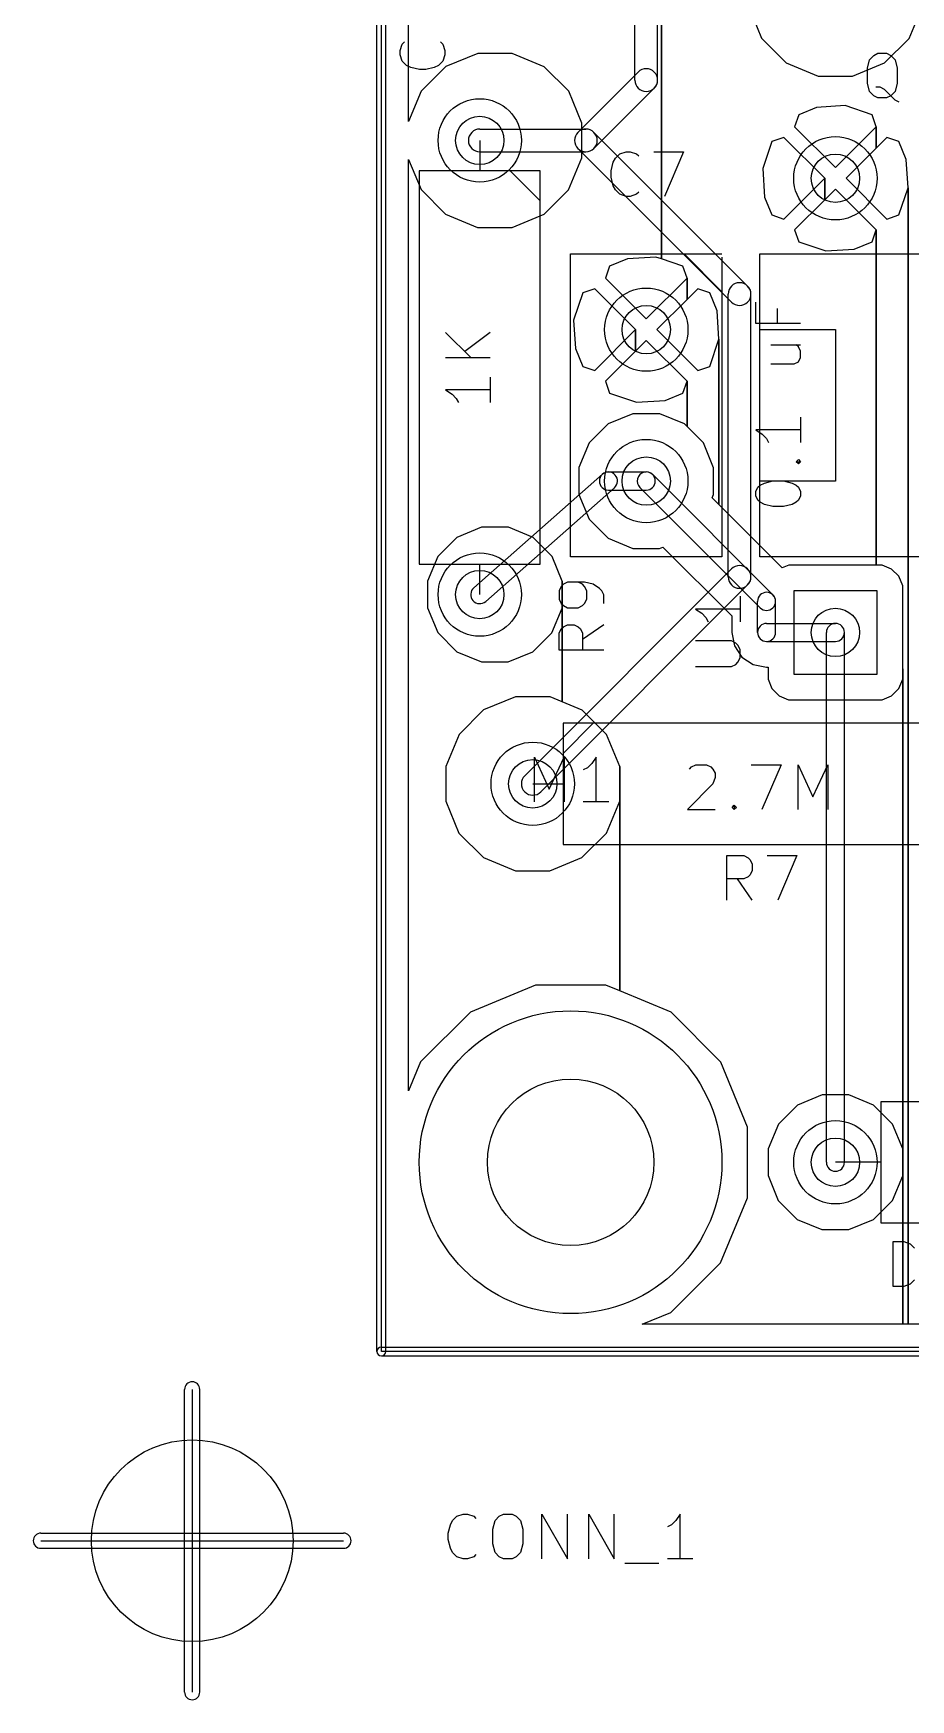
# Model space of a CAD drawing. Extents: x 10 to 410, y -287 to -10.
# Drawn here: x 156.72 to 171.44, y -156.34 to -128.38 of the extents above; entities that cross this region are included whole.
import ezdxf

# ---------------------------------------------------------------- set-up
doc = ezdxf.new("R2010")
doc.units = 0
doc.header["$MEASUREMENT"] = 0
doc.layers.add('Black', color=250, linetype='CONTINUOUS')
doc.layers.add('White', color=7, linetype='CONTINUOUS')

msp = doc.modelspace()

# ---------------------------------------------------------------- linework, layer by layer
at = {"layer": 'BLACK'}
for p, q in [((162.485, -150.495), (162.485, -112.395)), ((162.56, -150.495), (162.56, -112.395)), ((162.56, -150.495), (162.56, -112.395)), ((162.56, -150.495), (162.56, -112.395)), ((162.56, -150.495), (162.56, -112.395)), ((162.56, -150.495), (162.56, -112.395)), ((162.56, -150.495), (162.56, -112.395)), ((162.56, -150.495), (162.56, -112.395)), ((162.635, -150.495), (162.635, -112.395)), ((163.016, -129.856), (163.016, -117.286)), ((163.016, -129.856), (163.016, -117.286)), ((167.259, -132.162), (167.259, -126.063)), ((167.259, -126.063), (167.259, -132.162)), ((167.259, -132.162), (167.259, -126.063)), ((167.259, -126.063), (167.259, -132.162)), ((168.719, -127.924), (168.941, -128.461)), ((168.719, -127.924), (168.941, -128.461)), ((171.417, -128.463), (171.64, -127.927)), ((171.417, -128.463), (171.64, -127.927)), ((162.876, -128.665), (162.911, -128.558)), ((162.911, -128.558), (162.947, -128.522)), ((163.554, -128.522), (163.59, -128.558)), ((163.59, -128.558), (163.626, -128.665)), ((168.941, -128.461), (169.352, -128.872)), ((168.941, -128.461), (169.352, -128.872)), ((171.006, -128.874), (171.417, -128.463)), ((171.006, -128.874), (171.417, -128.463)), ((162.876, -128.736), (162.876, -128.665)), ((162.911, -128.843), (162.876, -128.736)), ((162.983, -128.915), (162.911, -128.843)), ((163.59, -128.843), (163.518, -128.915)), ((163.626, -128.736), (163.59, -128.843)), ((163.626, -128.665), (163.626, -128.736)), ((164.176, -128.714), (163.639, -128.936)), ((164.176, -128.714), (163.639, -128.936)), ((164.757, -128.715), (164.176, -128.714)), ((164.757, -128.715), (164.176, -128.714)), ((165.293, -128.938), (164.757, -128.715)), ((165.293, -128.938), (164.757, -128.715)), ((169.352, -128.872), (169.888, -129.095)), ((169.352, -128.872), (169.888, -129.095)), ((170.469, -129.096), (171.006, -128.874)), ((170.469, -129.096), (171.006, -128.874)), ((170.716, -128.963), (170.752, -128.82)), ((170.752, -128.82), (170.823, -128.748)), ((170.823, -128.748), (170.894, -128.713)), ((170.894, -128.713), (171.037, -128.713)), ((171.037, -128.713), (171.109, -128.748)), ((171.109, -128.748), (171.18, -128.82)), ((171.18, -128.82), (171.216, -128.963)), ((163.054, -128.951), (162.983, -128.915)), ((163.197, -128.986), (163.054, -128.951)), ((163.304, -128.986), (163.197, -128.986)), ((163.639, -128.936), (163.228, -129.347)), ((163.639, -128.936), (163.228, -129.347)), ((163.447, -128.951), (163.304, -128.986)), ((163.518, -128.915), (163.447, -128.951)), ((165.704, -129.349), (165.293, -128.938)), ((165.704, -129.349), (165.293, -128.938)), ((169.888, -129.095), (170.469, -129.096)), ((169.888, -129.095), (170.469, -129.096)), ((170.716, -129.213), (170.716, -128.963)), ((171.216, -128.963), (171.216, -129.213)), ((163.228, -129.347), (163.016, -129.856)), ((163.228, -129.347), (163.016, -129.856)), ((165.926, -129.886), (165.704, -129.349)), ((165.926, -129.886), (165.704, -129.349)), ((170.752, -129.355), (170.716, -129.213)), ((170.823, -129.427), (170.752, -129.355)), ((170.894, -129.463), (170.823, -129.427)), ((170.93, -129.284), (170.859, -129.284)), ((171.002, -129.32), (170.93, -129.284)), ((171.109, -129.427), (171.002, -129.32)), ((171.109, -129.427), (171.037, -129.463)), ((171.18, -129.355), (171.109, -129.427)), ((171.18, -129.498), (171.109, -129.427)), ((171.216, -129.213), (171.18, -129.355)), ((169.863, -129.621), (169.564, -129.745)), ((169.863, -129.621), (169.564, -129.745)), ((170.342, -129.591), (169.863, -129.621)), ((170.342, -129.591), (169.863, -129.621)), ((170.796, -129.745), (170.342, -129.591)), ((170.796, -129.745), (170.342, -129.591)), ((171.037, -129.463), (170.894, -129.463)), ((171.252, -129.534), (171.18, -129.498)), ((165.925, -130.467), (165.926, -129.886)), ((165.925, -130.467), (165.926, -129.886)), ((169.564, -129.745), (169.495, -129.945)), ((169.564, -129.745), (169.495, -129.945)), ((169.495, -129.945), (170.18, -130.63)), ((169.495, -129.945), (170.18, -130.63)), ((170.18, -130.63), (170.865, -129.945)), ((170.18, -130.63), (170.865, -129.945)), ((170.865, -129.945), (170.796, -129.745)), ((170.865, -129.945), (170.796, -129.745)), ((170.865, -130.305), (170.865, -129.945)), ((170.865, -129.945), (170.865, -130.305)), ((170.865, -130.305), (170.865, -129.945)), ((170.865, -129.945), (170.865, -130.305)), ((164.211, -130.175), (164.211, -130.683)), ((169.115, -130.194), (168.961, -130.648)), ((169.115, -130.194), (168.961, -130.648)), ((169.315, -130.125), (169.115, -130.194)), ((169.315, -130.125), (169.115, -130.194)), ((170, -130.81), (169.315, -130.125)), ((170, -130.81), (169.315, -130.125)), ((171.045, -130.125), (170.865, -130.305)), ((171.045, -130.125), (170.865, -130.305)), ((171.245, -130.194), (171.045, -130.125)), ((171.245, -130.194), (171.045, -130.125)), ((171.369, -130.493), (171.245, -130.194)), ((171.369, -130.493), (171.245, -130.194)), ((163.016, -146.119), (163.016, -130.493)), ((163.016, -130.493), (163.226, -131.001)), ((163.016, -146.119), (163.016, -130.493)), ((163.016, -130.493), (163.226, -131.001)), ((165.702, -131.003), (165.925, -130.467)), ((165.702, -131.003), (165.925, -130.467)), ((166.416, -130.685), (166.451, -130.542)), ((166.451, -130.542), (166.487, -130.471)), ((166.487, -130.471), (166.559, -130.399)), ((166.559, -130.399), (166.666, -130.364)), ((166.666, -130.364), (166.737, -130.364)), ((166.737, -130.364), (166.844, -130.399)), ((166.844, -130.399), (166.88, -130.435)), ((167.13, -130.364), (167.63, -130.364)), ((167.63, -130.364), (167.309, -131.114)), ((170.865, -130.305), (170.36, -130.81)), ((170.865, -130.305), (170.36, -130.81)), ((171.399, -130.972), (171.369, -130.493)), ((171.399, -130.972), (171.369, -130.493)), ((165.227, -130.683), (163.195, -130.683)), ((163.195, -130.683), (163.195, -137.287)), ((164.719, -130.683), (165.227, -131.191)), ((165.227, -137.287), (165.227, -130.683)), ((166.416, -130.792), (166.416, -130.685)), ((166.451, -130.935), (166.416, -130.792)), ((168.961, -130.648), (168.991, -131.127)), ((168.961, -130.648), (168.991, -131.127)), ((169.315, -131.495), (170, -130.81)), ((169.315, -131.495), (170, -130.81)), ((170, -131.169), (170, -130.81)), ((170, -130.81), (170, -131.169)), ((170, -131.169), (170, -130.81)), ((170, -130.81), (170, -131.169)), ((170.36, -130.81), (171.045, -131.495)), ((170.36, -130.81), (171.045, -131.495)), ((163.226, -131.001), (163.637, -131.412)), ((163.226, -131.001), (163.637, -131.412)), ((165.291, -131.414), (165.702, -131.003)), ((165.291, -131.414), (165.702, -131.003)), ((166.487, -131.006), (166.451, -130.935)), ((166.559, -131.078), (166.487, -131.006)), ((166.666, -131.114), (166.559, -131.078)), ((166.737, -131.114), (166.666, -131.114)), ((166.844, -131.078), (166.737, -131.114)), ((166.88, -131.042), (166.844, -131.078)), ((168.991, -131.127), (169.115, -131.426)), ((168.991, -131.127), (169.115, -131.426)), ((170.18, -130.99), (170, -131.169)), ((170.18, -130.99), (170, -131.169)), ((170.865, -131.675), (170.18, -130.99)), ((170.865, -131.675), (170.18, -130.99)), ((171.245, -131.426), (171.399, -130.972)), ((171.245, -131.426), (171.399, -130.972)), ((171.399, -150.039), (171.399, -130.972)), ((171.399, -130.972), (171.399, -150.039)), ((171.399, -150.039), (171.399, -130.972)), ((171.399, -130.972), (171.399, -150.039)), ((170, -131.169), (169.495, -131.675)), ((170, -131.169), (169.495, -131.675)), ((163.637, -131.412), (164.173, -131.635)), ((163.637, -131.412), (164.173, -131.635)), ((164.173, -131.635), (164.754, -131.636)), ((164.173, -131.635), (164.754, -131.636)), ((164.754, -131.636), (165.291, -131.414)), ((164.754, -131.636), (165.291, -131.414)), ((169.115, -131.426), (169.315, -131.495)), ((169.115, -131.426), (169.315, -131.495)), ((169.495, -131.675), (169.564, -131.875)), ((169.495, -131.675), (169.564, -131.875)), ((170.796, -131.875), (170.865, -131.675)), ((170.796, -131.875), (170.865, -131.675)), ((170.865, -137.3), (170.865, -131.675)), ((170.865, -131.675), (170.865, -137.3)), ((170.865, -137.3), (170.865, -131.675)), ((170.865, -131.675), (170.865, -137.3)), ((171.045, -131.495), (171.245, -131.426)), ((171.045, -131.495), (171.245, -131.426)), ((169.564, -131.875), (170.018, -132.029)), ((169.564, -131.875), (170.018, -132.029)), ((170.497, -131.999), (170.796, -131.875)), ((170.497, -131.999), (170.796, -131.875)), ((165.735, -137.16), (165.735, -132.08)), ((165.735, -132.08), (168.275, -132.08)), ((166.688, -132.161), (166.389, -132.285)), ((166.688, -132.161), (166.389, -132.285)), ((167.167, -132.131), (166.688, -132.161)), ((167.167, -132.131), (166.688, -132.161)), ((167.259, -132.162), (167.167, -132.131)), ((167.259, -132.162), (167.167, -132.131)), ((167.621, -132.285), (167.259, -132.162)), ((167.621, -132.285), (167.259, -132.162)), ((167.64, -132.08), (168.275, -132.715)), ((168.275, -132.131), (168.275, -137.16)), ((168.91, -132.08), (179.07, -132.08)), ((168.91, -137.16), (168.91, -132.08)), ((170.018, -132.029), (170.497, -131.999)), ((170.018, -132.029), (170.497, -131.999)), ((166.389, -132.285), (166.32, -132.485)), ((166.389, -132.285), (166.32, -132.485)), ((166.32, -132.485), (167.005, -133.17)), ((166.32, -132.485), (167.005, -133.17)), ((167.005, -133.17), (167.69, -132.485)), ((167.005, -133.17), (167.69, -132.485)), ((167.69, -132.485), (167.621, -132.285)), ((167.69, -132.485), (167.621, -132.285)), ((167.69, -132.845), (167.69, -132.485)), ((167.69, -132.485), (167.69, -132.845)), ((167.69, -132.845), (167.69, -132.485)), ((167.69, -132.485), (167.69, -132.845)), ((165.94, -132.734), (165.786, -133.188)), ((165.94, -132.734), (165.786, -133.188)), ((166.14, -132.665), (165.94, -132.734)), ((166.14, -132.665), (165.94, -132.734)), ((166.825, -133.35), (166.14, -132.665)), ((166.825, -133.35), (166.14, -132.665)), ((167.87, -132.665), (167.69, -132.845)), ((167.87, -132.665), (167.69, -132.845)), ((168.07, -132.734), (167.87, -132.665)), ((168.07, -132.734), (167.87, -132.665)), ((168.194, -133.033), (168.07, -132.734)), ((168.194, -133.033), (168.07, -132.734)), ((167.69, -132.845), (167.185, -133.35)), ((167.69, -132.845), (167.185, -133.35)), ((168.224, -133.512), (168.194, -133.033)), ((168.224, -133.512), (168.194, -133.033)), ((168.845, -133.245), (168.845, -132.888)), ((169.202, -132.995), (169.202, -133.245)), ((165.786, -133.188), (165.816, -133.667)), ((165.786, -133.188), (165.816, -133.667)), ((166.14, -134.035), (166.825, -133.35)), ((166.14, -134.035), (166.825, -133.35)), ((166.825, -133.709), (166.825, -133.35)), ((166.825, -133.35), (166.825, -133.709)), ((166.825, -133.709), (166.825, -133.35)), ((166.825, -133.35), (166.825, -133.709)), ((167.185, -133.35), (167.87, -134.035)), ((167.185, -133.35), (167.87, -134.035)), ((169.595, -133.245), (168.845, -133.245)), ((168.91, -133.35), (170.18, -133.35)), ((170.18, -133.35), (170.18, -135.89)), ((163.638, -133.396), (164.066, -133.824)), ((164.388, -133.396), (163.959, -133.717)), ((167.005, -133.53), (166.825, -133.709)), ((167.005, -133.53), (166.825, -133.709)), ((167.69, -134.215), (167.005, -133.53)), ((167.69, -134.215), (167.005, -133.53)), ((168.07, -133.966), (168.224, -133.512)), ((168.07, -133.966), (168.224, -133.512)), ((168.224, -136.283), (168.224, -133.512)), ((168.224, -133.512), (168.224, -136.283)), ((168.224, -136.283), (168.224, -133.512)), ((168.224, -133.512), (168.224, -136.283)), ((169.095, -133.602), (169.595, -133.602)), ((169.559, -133.638), (169.523, -133.602)), ((169.595, -133.709), (169.559, -133.638)), ((164.388, -133.824), (163.638, -133.824)), ((165.816, -133.667), (165.94, -133.966)), ((165.816, -133.667), (165.94, -133.966)), ((166.825, -133.709), (166.32, -134.215)), ((166.825, -133.709), (166.32, -134.215)), ((169.095, -133.924), (169.487, -133.924)), ((169.487, -133.924), (169.559, -133.888)), ((169.559, -133.888), (169.595, -133.816)), ((169.595, -133.816), (169.595, -133.709)), ((164.388, -134.146), (164.388, -134.574)), ((165.94, -133.966), (166.14, -134.035)), ((165.94, -133.966), (166.14, -134.035)), ((167.87, -134.035), (168.07, -133.966)), ((167.87, -134.035), (168.07, -133.966)), ((164.388, -134.36), (163.638, -134.36)), ((163.638, -134.36), (163.745, -134.431)), ((163.745, -134.431), (163.816, -134.503)), ((166.32, -134.215), (166.389, -134.415)), ((166.32, -134.215), (166.389, -134.415)), ((166.389, -134.415), (166.843, -134.569)), ((166.389, -134.415), (166.843, -134.569)), ((167.322, -134.539), (167.621, -134.415)), ((167.322, -134.539), (167.621, -134.415)), ((167.621, -134.415), (167.69, -134.215)), ((167.621, -134.415), (167.69, -134.215)), ((167.69, -134.976), (167.69, -134.215)), ((167.69, -134.215), (167.69, -134.976)), ((167.69, -134.976), (167.69, -134.215)), ((167.69, -134.215), (167.69, -134.976)), ((163.816, -134.503), (163.852, -134.574)), ((166.781, -134.76), (166.366, -134.931)), ((166.781, -134.76), (166.366, -134.931)), ((167.231, -134.76), (166.781, -134.76)), ((167.231, -134.76), (166.781, -134.76)), ((166.843, -134.569), (167.322, -134.539)), ((166.843, -134.569), (167.322, -134.539)), ((167.646, -134.932), (167.231, -134.76)), ((167.646, -134.932), (167.231, -134.76)), ((166.366, -134.931), (166.047, -135.249)), ((166.366, -134.931), (166.047, -135.249)), ((167.69, -134.976), (167.646, -134.932)), ((167.69, -134.976), (167.646, -134.932)), ((167.964, -135.251), (167.69, -134.976)), ((167.964, -135.251), (167.69, -134.976)), ((169.595, -135.031), (168.845, -135.031)), ((168.845, -135.031), (168.952, -135.102)), ((169.595, -134.816), (169.595, -135.245)), ((166.047, -135.249), (165.875, -135.664)), ((166.047, -135.249), (165.875, -135.664)), ((168.135, -135.666), (167.964, -135.251)), ((168.135, -135.666), (167.964, -135.251)), ((168.952, -135.102), (169.023, -135.174)), ((169.023, -135.174), (169.059, -135.245)), ((169.523, -135.566), (169.559, -135.531)), ((169.559, -135.602), (169.523, -135.566)), ((169.523, -135.566), (169.595, -135.566)), ((169.559, -135.531), (169.595, -135.566)), ((169.595, -135.566), (169.559, -135.602)), ((165.875, -135.664), (165.875, -136.114)), ((165.875, -135.664), (165.875, -136.114)), ((169.132, -137.801), (167.113, -135.782)), ((168.135, -136.116), (168.135, -135.666)), ((168.135, -136.116), (168.135, -135.666)), ((165.875, -136.114), (166.046, -136.529)), ((165.875, -136.114), (166.046, -136.529)), ((168.916, -138.017), (166.897, -135.998)), ((168.112, -136.171), (168.135, -136.116)), ((168.112, -136.171), (168.135, -136.116)), ((168.845, -136.066), (168.88, -135.995)), ((168.845, -136.138), (168.845, -136.066)), ((168.88, -136.209), (168.845, -136.138)), ((168.88, -135.995), (168.916, -135.959)), ((170.18, -135.89), (168.91, -135.89)), ((168.916, -135.959), (168.987, -135.924)), ((168.987, -135.924), (169.13, -135.888)), ((169.13, -135.888), (169.309, -135.888)), ((169.309, -135.888), (169.452, -135.924)), ((169.452, -135.924), (169.523, -135.959)), ((169.523, -135.959), (169.559, -135.995)), ((169.559, -135.995), (169.595, -136.066)), ((169.595, -136.138), (169.559, -136.209)), ((169.595, -136.066), (169.595, -136.138)), ((168.224, -136.283), (168.112, -136.171)), ((168.224, -136.283), (168.112, -136.171)), ((169.286, -137.345), (168.224, -136.283)), ((169.286, -137.345), (168.224, -136.283)), ((168.916, -136.245), (168.88, -136.209)), ((168.987, -136.281), (168.916, -136.245)), ((169.13, -136.316), (168.987, -136.281)), ((169.309, -136.316), (169.13, -136.316)), ((169.452, -136.281), (169.309, -136.316)), ((169.523, -136.245), (169.452, -136.281)), ((169.559, -136.209), (169.523, -136.245)), ((164.241, -136.665), (163.826, -136.836)), ((164.241, -136.665), (163.826, -136.836)), ((164.691, -136.665), (164.241, -136.665)), ((164.691, -136.665), (164.241, -136.665)), ((165.106, -136.837), (164.691, -136.665)), ((165.106, -136.837), (164.691, -136.665)), ((166.046, -136.529), (166.364, -136.848)), ((166.046, -136.529), (166.364, -136.848)), ((163.826, -136.836), (163.507, -137.154)), ((163.826, -136.836), (163.507, -137.154)), ((165.424, -137.156), (165.106, -136.837)), ((165.424, -137.156), (165.106, -136.837)), ((166.364, -136.848), (166.779, -137.02)), ((166.364, -136.848), (166.779, -137.02)), ((167.229, -137.02), (167.286, -136.997)), ((167.229, -137.02), (167.286, -136.997)), ((167.286, -136.997), (168.44, -138.151)), ((167.286, -136.997), (168.44, -138.151)), ((163.507, -137.154), (163.335, -137.569)), ((163.507, -137.154), (163.335, -137.569)), ((165.595, -137.571), (165.424, -137.156)), ((165.595, -137.571), (165.424, -137.156)), ((168.275, -137.16), (165.735, -137.16)), ((166.779, -137.02), (167.229, -137.02)), ((166.779, -137.02), (167.229, -137.02)), ((179.07, -137.16), (168.91, -137.16)), ((163.195, -137.287), (164.211, -137.287)), ((164.211, -137.795), (164.211, -137.287)), ((164.211, -137.287), (165.227, -137.287)), ((169.396, -137.3), (169.286, -137.345)), ((169.396, -137.3), (169.286, -137.345)), ((170.793, -137.3), (169.396, -137.3)), ((170.793, -137.3), (169.396, -137.3)), ((170.865, -137.3), (170.793, -137.3)), ((170.865, -137.3), (170.793, -137.3)), ((170.965, -137.3), (170.865, -137.3)), ((170.965, -137.3), (170.865, -137.3)), ((171.123, -137.366), (170.965, -137.3)), ((171.123, -137.366), (170.965, -137.3)), ((171.245, -137.487), (171.123, -137.366)), ((171.245, -137.487), (171.123, -137.366)), ((171.31, -137.646), (171.245, -137.487)), ((171.31, -137.646), (171.245, -137.487)), ((163.335, -137.569), (163.335, -138.019)), ((163.335, -137.569), (163.335, -138.019)), ((165.578, -137.658), (165.543, -137.73)), ((165.543, -137.73), (165.543, -137.872)), ((165.614, -137.622), (165.578, -137.658)), ((165.595, -139.594), (165.595, -137.571)), ((165.595, -138.021), (165.595, -137.571)), ((165.595, -137.571), (165.595, -139.594)), ((165.595, -139.594), (165.595, -137.571)), ((165.595, -138.021), (165.595, -137.571)), ((165.595, -137.571), (165.595, -139.594)), ((165.685, -137.587), (165.614, -137.622)), ((165.971, -137.587), (165.685, -137.587)), ((165.935, -137.622), (165.864, -137.587)), ((165.971, -137.658), (165.935, -137.622)), ((166.114, -137.622), (165.971, -137.587)), ((166.007, -137.73), (165.971, -137.658)), ((166.007, -137.872), (166.007, -137.73)), ((166.221, -137.694), (166.114, -137.622)), ((166.257, -137.73), (166.221, -137.694)), ((166.293, -137.801), (166.257, -137.73)), ((166.293, -137.944), (166.293, -137.801)), ((168.579, -137.823), (168.579, -138.251)), ((169.481, -137.731), (169.481, -139.129)), ((170.879, -137.731), (169.481, -137.731)), ((169.481, -137.731), (169.481, -139.129)), ((170.879, -137.731), (169.481, -137.731)), ((169.481, -137.731), (169.481, -139.129)), ((170.879, -137.731), (169.481, -137.731)), ((170.879, -139.129), (170.879, -137.731)), ((170.879, -139.129), (170.879, -137.731)), ((170.879, -139.129), (170.879, -137.731)), ((171.31, -139.043), (171.31, -137.646)), ((171.31, -139.043), (171.31, -137.646)), ((163.335, -138.019), (163.506, -138.434)), ((163.335, -138.019), (163.506, -138.434)), ((165.423, -138.436), (165.595, -138.021)), ((165.423, -138.436), (165.595, -138.021)), ((165.543, -137.872), (165.578, -137.944)), ((165.578, -137.944), (165.614, -137.98)), ((165.614, -137.98), (165.685, -138.015)), ((165.685, -138.015), (165.864, -138.015)), ((165.864, -138.015), (165.935, -137.98)), ((165.935, -137.98), (165.971, -137.944)), ((165.971, -137.944), (166.007, -137.872)), ((168.579, -138.037), (167.829, -138.037)), ((167.829, -138.037), (167.936, -138.109)), ((167.936, -138.109), (168.007, -138.18)), ((168.872, -138.43), (168.872, -137.909)), ((169.176, -138.43), (169.176, -137.909)), ((165.543, -138.444), (165.578, -138.372)), ((165.578, -138.372), (165.614, -138.337)), ((165.614, -138.337), (165.685, -138.301)), ((165.685, -138.301), (165.793, -138.301)), ((165.793, -138.301), (165.864, -138.337)), ((165.864, -138.337), (165.9, -138.372)), ((165.9, -138.372), (165.935, -138.444)), ((166.293, -138.301), (165.935, -138.551)), ((168.007, -138.18), (168.043, -138.251)), ((168.44, -138.151), (168.44, -138.43)), ((168.44, -138.151), (168.44, -138.43)), ((169.024, -138.278), (170.18, -138.278)), ((163.506, -138.434), (163.824, -138.753)), ((163.506, -138.434), (163.824, -138.753)), ((165.104, -138.754), (165.423, -138.436)), ((165.104, -138.754), (165.423, -138.436)), ((165.543, -138.73), (165.543, -138.444)), ((165.935, -138.444), (165.935, -138.73)), ((168.436, -138.573), (167.829, -138.573)), ((168.507, -138.609), (168.436, -138.573)), ((168.44, -138.43), (168.484, -138.654)), ((168.44, -138.43), (168.484, -138.654)), ((168.484, -138.654), (168.611, -138.843)), ((168.484, -138.654), (168.611, -138.843)), ((168.543, -138.644), (168.507, -138.609)), ((168.579, -138.716), (168.543, -138.644)), ((169.024, -138.582), (170.18, -138.582)), ((163.824, -138.753), (164.239, -138.925)), ((163.824, -138.753), (164.239, -138.925)), ((164.239, -138.925), (164.689, -138.925)), ((164.239, -138.925), (164.689, -138.925)), ((164.689, -138.925), (165.104, -138.754)), ((164.689, -138.925), (165.104, -138.754)), ((166.293, -138.73), (165.543, -138.73)), ((168.507, -138.966), (168.543, -138.93)), ((168.543, -138.93), (168.579, -138.859)), ((168.579, -138.859), (168.579, -138.716)), ((168.611, -138.843), (168.8, -138.97)), ((168.611, -138.843), (168.8, -138.97)), ((167.829, -139.001), (168.436, -139.001)), ((168.436, -139.001), (168.507, -138.966)), ((168.8, -138.97), (169.024, -139.014)), ((168.8, -138.97), (169.024, -139.014)), ((169.024, -139.014), (169.05, -139.014)), ((169.024, -139.014), (169.05, -139.014)), ((169.05, -139.014), (169.05, -139.214)), ((169.05, -139.014), (169.05, -139.214)), ((169.05, -139.214), (169.115, -139.373)), ((169.05, -139.214), (169.115, -139.373)), ((169.481, -139.129), (170.879, -139.129)), ((169.481, -139.129), (170.879, -139.129)), ((169.481, -139.129), (170.879, -139.129)), ((171.244, -139.373), (171.31, -139.215)), ((171.244, -139.373), (171.31, -139.215)), ((171.31, -147.096), (171.31, -139.043)), ((171.31, -139.215), (171.31, -139.043)), ((171.31, -139.043), (171.31, -147.096)), ((171.31, -147.096), (171.31, -139.043)), ((171.31, -139.215), (171.31, -139.043)), ((171.31, -139.043), (171.31, -147.096)), ((164.811, -139.509), (164.274, -139.731)), ((164.811, -139.509), (164.274, -139.731)), ((165.392, -139.51), (164.811, -139.509)), ((165.392, -139.51), (164.811, -139.509)), ((165.595, -139.594), (165.392, -139.51)), ((165.595, -139.594), (165.392, -139.51)), ((169.115, -139.373), (169.237, -139.494)), ((169.115, -139.373), (169.237, -139.494)), ((169.237, -139.494), (169.395, -139.56)), ((169.237, -139.494), (169.395, -139.56)), ((170.964, -139.56), (171.123, -139.495)), ((170.964, -139.56), (171.123, -139.495)), ((171.123, -139.495), (171.244, -139.373)), ((171.123, -139.495), (171.244, -139.373)), ((164.274, -139.731), (163.863, -140.142)), ((164.274, -139.731), (163.863, -140.142)), ((165.928, -139.733), (165.595, -139.594)), ((165.928, -139.733), (165.595, -139.594)), ((166.339, -140.144), (165.928, -139.733)), ((166.339, -140.144), (165.928, -139.733)), ((169.395, -139.56), (169.567, -139.56)), ((169.395, -139.56), (169.567, -139.56)), ((169.567, -139.56), (170.964, -139.56)), ((169.567, -139.56), (170.964, -139.56)), ((172.212, -139.954), (165.608, -139.954)), ((165.608, -139.954), (165.608, -141.986)), ((165.608, -140.462), (166.116, -139.954)), ((163.863, -140.142), (163.64, -140.678)), ((163.863, -140.142), (163.64, -140.678)), ((166.561, -140.681), (166.339, -140.144)), ((166.561, -140.681), (166.339, -140.144)), ((165.128, -141.274), (165.128, -140.524)), ((165.128, -140.524), (165.378, -141.059)), ((165.378, -141.059), (165.628, -140.524)), ((165.628, -140.524), (165.628, -141.274)), ((166.092, -140.631), (166.021, -140.702)), ((166.164, -140.524), (166.092, -140.631)), ((166.164, -141.274), (166.164, -140.524)), ((163.64, -140.678), (163.639, -141.259)), ((163.64, -140.678), (163.639, -141.259)), ((166.021, -140.702), (165.949, -140.738)), ((166.56, -141.262), (166.561, -140.681)), ((166.56, -141.262), (166.561, -140.681)), ((166.561, -144.445), (166.561, -140.681)), ((166.561, -140.681), (166.561, -144.445)), ((166.561, -144.445), (166.561, -140.681)), ((166.561, -140.681), (166.561, -144.445)), ((167.731, -140.722), (167.767, -140.686)), ((167.767, -140.686), (167.839, -140.651)), ((167.839, -140.651), (168.017, -140.651)), ((168.017, -140.651), (168.089, -140.686)), ((168.089, -140.686), (168.124, -140.722)), ((168.124, -140.722), (168.16, -140.793)), ((168.16, -140.865), (168.124, -140.972)), ((168.16, -140.793), (168.16, -140.865)), ((168.767, -140.651), (169.267, -140.651)), ((169.267, -140.651), (168.946, -141.401)), ((169.553, -141.401), (169.553, -140.651)), ((169.553, -140.651), (169.803, -141.186)), ((169.803, -141.186), (170.053, -140.651)), ((170.053, -140.651), (170.053, -141.401)), ((165.1, -140.97), (165.608, -140.97)), ((168.124, -140.972), (167.696, -141.401)), ((163.639, -141.259), (163.861, -141.796)), ((163.639, -141.259), (163.861, -141.796)), ((166.378, -141.274), (165.949, -141.274)), ((166.337, -141.798), (166.56, -141.262)), ((166.337, -141.798), (166.56, -141.262)), ((167.696, -141.401), (168.16, -141.401)), ((168.446, -141.365), (168.481, -141.329)), ((168.481, -141.401), (168.446, -141.365)), ((168.481, -141.329), (168.517, -141.365)), ((168.481, -141.329), (168.481, -141.401)), ((168.517, -141.365), (168.481, -141.401)), ((163.861, -141.796), (164.272, -142.207)), ((163.861, -141.796), (164.272, -142.207)), ((165.608, -141.986), (172.212, -141.986)), ((165.926, -142.209), (166.337, -141.798)), ((165.926, -142.209), (166.337, -141.798)), ((164.272, -142.207), (164.808, -142.43)), ((164.272, -142.207), (164.808, -142.43)), ((165.389, -142.431), (165.926, -142.209)), ((165.389, -142.431), (165.926, -142.209)), ((168.356, -142.925), (168.356, -142.175)), ((168.356, -142.175), (168.642, -142.175)), ((168.642, -142.175), (168.714, -142.21)), ((168.714, -142.21), (168.749, -142.246)), ((168.749, -142.246), (168.785, -142.317)), ((169.035, -142.175), (169.535, -142.175)), ((169.535, -142.175), (169.214, -142.925)), ((164.808, -142.43), (165.389, -142.431)), ((164.808, -142.43), (165.389, -142.431)), ((168.642, -142.567), (168.356, -142.567)), ((168.785, -142.925), (168.535, -142.567)), ((168.714, -142.532), (168.642, -142.567)), ((168.749, -142.496), (168.714, -142.532)), ((168.785, -142.425), (168.749, -142.496)), ((168.785, -142.317), (168.785, -142.425)), ((165.146, -144.348), (164.054, -144.799)), ((165.146, -144.348), (164.054, -144.799)), ((166.329, -144.349), (165.146, -144.348)), ((166.329, -144.349), (165.146, -144.348)), ((166.561, -144.445), (166.329, -144.349)), ((166.561, -144.445), (166.329, -144.349)), ((167.421, -144.802), (166.561, -144.445)), ((167.421, -144.802), (166.561, -144.445)), ((164.054, -144.799), (163.217, -145.634)), ((164.054, -144.799), (163.217, -145.634)), ((168.256, -145.639), (167.421, -144.802)), ((168.256, -145.639), (167.421, -144.802)), ((163.217, -145.634), (163.016, -146.119)), ((163.217, -145.634), (163.016, -146.119)), ((168.707, -146.731), (168.256, -145.639)), ((168.707, -146.731), (168.256, -145.639)), ((169.956, -146.19), (169.541, -146.361)), ((169.956, -146.19), (169.541, -146.361)), ((170.406, -146.19), (169.956, -146.19)), ((170.406, -146.19), (169.956, -146.19)), ((170.821, -146.362), (170.406, -146.19)), ((170.821, -146.362), (170.406, -146.19)), ((169.541, -146.361), (169.222, -146.679)), ((169.541, -146.361), (169.222, -146.679)), ((171.139, -146.681), (170.821, -146.362)), ((171.139, -146.681), (170.821, -146.362)), ((177.038, -146.304), (170.942, -146.304)), ((170.942, -146.304), (170.942, -147.32)), ((168.706, -147.914), (168.707, -146.731)), ((168.706, -147.914), (168.707, -146.731)), ((169.222, -146.679), (169.05, -147.094)), ((169.222, -146.679), (169.05, -147.094)), ((171.31, -147.096), (171.139, -146.681)), ((171.31, -147.096), (171.139, -146.681)), ((169.05, -147.094), (169.05, -147.544)), ((169.05, -147.094), (169.05, -147.544)), ((170.942, -147.32), (170.18, -147.32)), ((170.942, -147.32), (170.942, -148.336)), ((171.31, -150.039), (171.31, -147.096)), ((171.31, -147.096), (171.31, -147.096)), ((171.31, -147.546), (171.31, -147.096)), ((171.31, -147.096), (171.31, -150.039)), ((171.31, -150.039), (171.31, -147.096)), ((171.31, -147.096), (171.31, -147.096)), ((171.31, -147.546), (171.31, -147.096)), ((171.31, -147.096), (171.31, -150.039)), ((169.05, -147.544), (169.221, -147.959)), ((169.05, -147.544), (169.221, -147.959)), ((171.138, -147.961), (171.31, -147.546)), ((171.138, -147.961), (171.31, -147.546)), ((168.253, -149.006), (168.706, -147.914)), ((168.253, -149.006), (168.706, -147.914)), ((169.221, -147.959), (169.539, -148.278)), ((169.221, -147.959), (169.539, -148.278)), ((170.819, -148.279), (171.138, -147.961)), ((170.819, -148.279), (171.138, -147.961)), ((169.539, -148.278), (169.954, -148.45)), ((169.539, -148.278), (169.954, -148.45)), ((169.954, -148.45), (170.404, -148.45)), ((169.954, -148.45), (170.404, -148.45)), ((170.404, -148.45), (170.819, -148.279)), ((170.404, -148.45), (170.819, -148.279)), ((170.942, -148.336), (177.038, -148.336)), ((171.15, -149.402), (171.15, -148.652)), ((171.15, -148.652), (171.329, -148.652)), ((171.329, -148.652), (171.436, -148.687)), ((171.436, -148.687), (171.508, -148.759)), ((167.416, -149.841), (168.253, -149.006)), ((167.416, -149.841), (168.253, -149.006)), ((171.508, -149.294), (171.436, -149.366)), ((171.329, -149.402), (171.15, -149.402)), ((171.436, -149.366), (171.329, -149.402)), ((166.936, -150.039), (167.416, -149.841)), ((166.936, -150.039), (167.416, -149.841)), ((171.31, -150.039), (166.936, -150.039)), ((171.31, -150.039), (166.936, -150.039)), ((171.399, -150.039), (171.31, -150.039)), ((171.399, -150.039), (171.31, -150.039)), ((173.85, -150.039), (171.399, -150.039)), ((173.85, -150.039), (171.399, -150.039)), ((162.56, -150.42), (245.11, -150.42)), ((245.11, -150.495), (162.56, -150.495)), ((245.11, -150.495), (162.56, -150.495)), ((245.11, -150.495), (162.56, -150.495)), ((245.11, -150.495), (162.56, -150.495)), ((245.11, -150.495), (162.56, -150.495)), ((245.11, -150.495), (162.56, -150.495)), ((245.11, -150.495), (162.56, -150.495)), ((162.56, -150.57), (245.11, -150.57)), ((159.258, -156.21), (159.258, -151.13)), ((159.385, -151.13), (159.385, -156.21)), ((159.385, -151.13), (159.385, -156.21)), ((159.385, -151.13), (159.385, -156.21)), ((159.385, -151.13), (159.385, -156.21)), ((159.385, -151.13), (159.385, -156.21)), ((159.385, -151.13), (159.385, -156.21)), ((159.385, -151.13), (159.385, -156.21)), ((159.512, -156.21), (159.512, -151.13)), ((163.681, -153.545), (163.717, -153.402)), ((163.717, -153.402), (163.753, -153.331)), ((163.753, -153.331), (163.824, -153.259)), ((163.824, -153.259), (163.931, -153.224)), ((163.931, -153.224), (164.003, -153.224)), ((164.003, -153.224), (164.11, -153.259)), ((164.11, -153.259), (164.146, -153.295)), ((164.431, -153.474), (164.467, -153.331)), ((164.431, -153.724), (164.431, -153.474)), ((164.467, -153.331), (164.539, -153.259)), ((164.539, -153.259), (164.61, -153.224)), ((164.61, -153.224), (164.753, -153.224)), ((164.753, -153.224), (164.824, -153.259)), ((164.824, -153.259), (164.896, -153.331)), ((164.896, -153.331), (164.931, -153.474)), ((164.931, -153.474), (164.931, -153.724)), ((165.253, -153.974), (165.253, -153.224)), ((165.253, -153.224), (165.681, -153.974)), ((165.681, -153.974), (165.681, -153.224)), ((166.039, -153.974), (166.039, -153.224)), ((166.039, -153.224), (166.467, -153.974)), ((166.467, -153.974), (166.467, -153.224)), ((167.431, -153.402), (167.36, -153.438)), ((167.503, -153.331), (167.431, -153.402)), ((167.574, -153.224), (167.503, -153.331)), ((167.574, -153.974), (167.574, -153.224)), ((156.845, -153.543), (161.925, -153.543)), ((156.845, -153.67), (161.925, -153.67)), ((156.845, -153.67), (161.925, -153.67)), ((156.845, -153.67), (161.925, -153.67)), ((156.845, -153.67), (161.925, -153.67)), ((156.845, -153.67), (161.925, -153.67)), ((156.845, -153.67), (161.925, -153.67)), ((156.845, -153.67), (161.925, -153.67)), ((163.681, -153.652), (163.681, -153.545)), ((163.717, -153.795), (163.681, -153.652)), ((164.467, -153.866), (164.431, -153.724)), ((164.931, -153.724), (164.896, -153.866)), ((156.845, -153.797), (161.925, -153.797)), ((163.753, -153.866), (163.717, -153.795)), ((163.824, -153.938), (163.753, -153.866)), ((163.931, -153.974), (163.824, -153.938)), ((164.003, -153.974), (163.931, -153.974)), ((164.11, -153.938), (164.003, -153.974)), ((164.146, -153.902), (164.11, -153.938)), ((164.539, -153.938), (164.467, -153.866)), ((164.61, -153.974), (164.539, -153.938)), ((164.753, -153.974), (164.61, -153.974)), ((164.824, -153.938), (164.753, -153.974)), ((164.896, -153.866), (164.824, -153.938)), ((166.646, -154.045), (167.217, -154.045)), ((167.789, -153.974), (167.36, -153.974))]:
    msp.add_line(p, q, dxfattribs=at)
for centre, radius in [((164.211, -130.175), 0.699), ((164.211, -130.175), 0.699), ((164.211, -130.175), 0.699), ((170.18, -130.81), 0.699), ((170.18, -130.81), 0.699), ((170.18, -130.81), 0.699), ((167.005, -133.35), 0.699), ((167.005, -133.35), 0.699), ((167.005, -133.35), 0.699), ((167.005, -135.89), 0.699), ((167.005, -135.89), 0.699), ((167.005, -135.89), 0.699), ((164.211, -137.795), 0.699), ((164.211, -137.795), 0.699), ((164.211, -137.795), 0.699), ((165.1, -140.97), 0.699), ((165.1, -140.97), 0.699), ((165.1, -140.97), 0.699), ((165.735, -147.32), 2.54), ((170.18, -147.32), 0.699), ((170.18, -147.32), 0.699), ((170.18, -147.32), 0.699), ((159.385, -153.67), 1.693), ((159.385, -153.67), 1.693), ((159.385, -153.67), 1.693), ((159.385, -153.67), 1.693), ((159.385, -153.67), 1.693), ((159.385, -153.67), 1.693), ((159.385, -153.67), 1.693), ((159.385, -153.67), 1.693)]:
    msp.add_circle(centre, radius, dxfattribs=at)
for centre, radius, start, end in [((167.005, -135.89), 0.152, 405, 585), ((169.024, -137.909), 0.152, 360, 540), ((169.024, -137.909), 0.152, 225, 405), ((169.024, -138.43), 0.152, 90, 270), ((170.18, -138.43), 0.152, 270, 450), ((169.024, -138.43), 0.152, 180, 360), ((162.56, -150.495), 0.0749, 90, 270), ((162.56, -150.495), 0.0749, 180, 360), ((159.385, -151.13), 0.127, 360, 540), ((156.845, -153.67), 0.127, 90, 270), ((161.925, -153.67), 0.127, 270, 450), ((159.385, -156.21), 0.127, 180, 360)]:
    msp.add_arc(centre, radius, start, end, dxfattribs=at)
at = {"layer": 'WHITE'}
for p, q in [((162.485, -150.495), (162.485, -112.395)), ((162.635, -150.495), (162.635, -112.395)), ((166.814, -129.162), (166.814, -127.635)), ((167.195, -129.162), (167.195, -127.635)), ((166.87, -129.028), (165.858, -130.04)), ((167.14, -129.297), (166.127, -130.31)), ((164.211, -129.984), (165.992, -129.984)), ((166.127, -130.04), (168.706, -132.619)), ((164.211, -130.365), (165.992, -130.365)), ((165.858, -130.31), (168.436, -132.888)), ((168.38, -137.499), (168.38, -132.753)), ((168.761, -137.499), (168.761, -132.753)), ((164.11, -137.68), (166.27, -135.776)), ((166.37, -135.738), (167.005, -135.738)), ((164.311, -137.909), (166.471, -136.005)), ((166.37, -136.042), (167.005, -136.042)), ((168.436, -137.364), (164.965, -140.835)), ((168.706, -137.634), (165.235, -141.105)), ((169.481, -137.731), (169.481, -139.129)), ((170.879, -137.731), (169.481, -137.731)), ((170.879, -139.129), (170.879, -137.731)), ((170.028, -147.32), (170.028, -138.43)), ((170.332, -147.32), (170.332, -138.43)), ((169.481, -139.129), (170.879, -139.129)), ((162.56, -150.42), (245.11, -150.42)), ((162.56, -150.57), (245.11, -150.57)), ((159.258, -156.21), (159.258, -151.13)), ((159.512, -156.21), (159.512, -151.13)), ((156.845, -153.543), (161.925, -153.543)), ((156.845, -153.797), (161.925, -153.797))]:
    msp.add_line(p, q, dxfattribs=at)
for centre, radius in [((164.211, -130.175), 0.699), ((164.211, -130.175), 0.406), ((170.18, -130.81), 0.699), ((170.18, -130.81), 0.406), ((167.005, -133.35), 0.699), ((167.005, -133.35), 0.406), ((167.005, -135.89), 0.699), ((167.005, -135.89), 0.406), ((164.211, -137.795), 0.699), ((164.211, -137.795), 0.406), ((170.18, -138.43), 0.406), ((165.1, -140.97), 0.699), ((165.1, -140.97), 0.406), ((165.735, -147.32), 2.54), ((165.735, -147.32), 1.397), ((170.18, -147.32), 0.699), ((170.18, -147.32), 0.406), ((159.385, -153.67), 1.693)]:
    msp.add_circle(centre, radius, dxfattribs=at)
for centre, radius, start, end in [((167.005, -129.162), 0.191, 180, 360), ((167.005, -129.162), 0.191, -45, 135), ((164.211, -130.175), 0.191, 90, 270), ((165.992, -130.175), 0.191, 45, 225), ((165.992, -130.175), 0.191, 270, 450), ((165.992, -130.175), 0.191, 135, 315), ((168.571, -132.753), 0.191, 360, 540), ((168.571, -132.753), 0.191, 225, 405), ((166.37, -135.89), 0.152, 90, 270), ((166.37, -135.89), 0.152, 311.4, 491.4), ((167.005, -135.89), 0.152, 270, 450), ((168.571, -137.499), 0.191, 180, 360), ((168.571, -137.499), 0.191, -45, 135), ((164.211, -137.795), 0.152, 131.4, 311.4), ((170.18, -138.43), 0.152, 360, 540), ((165.1, -140.97), 0.191, 135, 315), ((170.18, -147.32), 0.152, 180, 360), ((162.56, -150.495), 0.0749, 90, 270), ((162.56, -150.495), 0.0749, 180, 360), ((159.385, -151.13), 0.127, 360, 540), ((156.845, -153.67), 0.127, 90, 270), ((161.925, -153.67), 0.127, 270, 450), ((159.385, -156.21), 0.127, 180, 360)]:
    msp.add_arc(centre, radius, start, end, dxfattribs=at)

doc.saveas('drawing.dxf')
